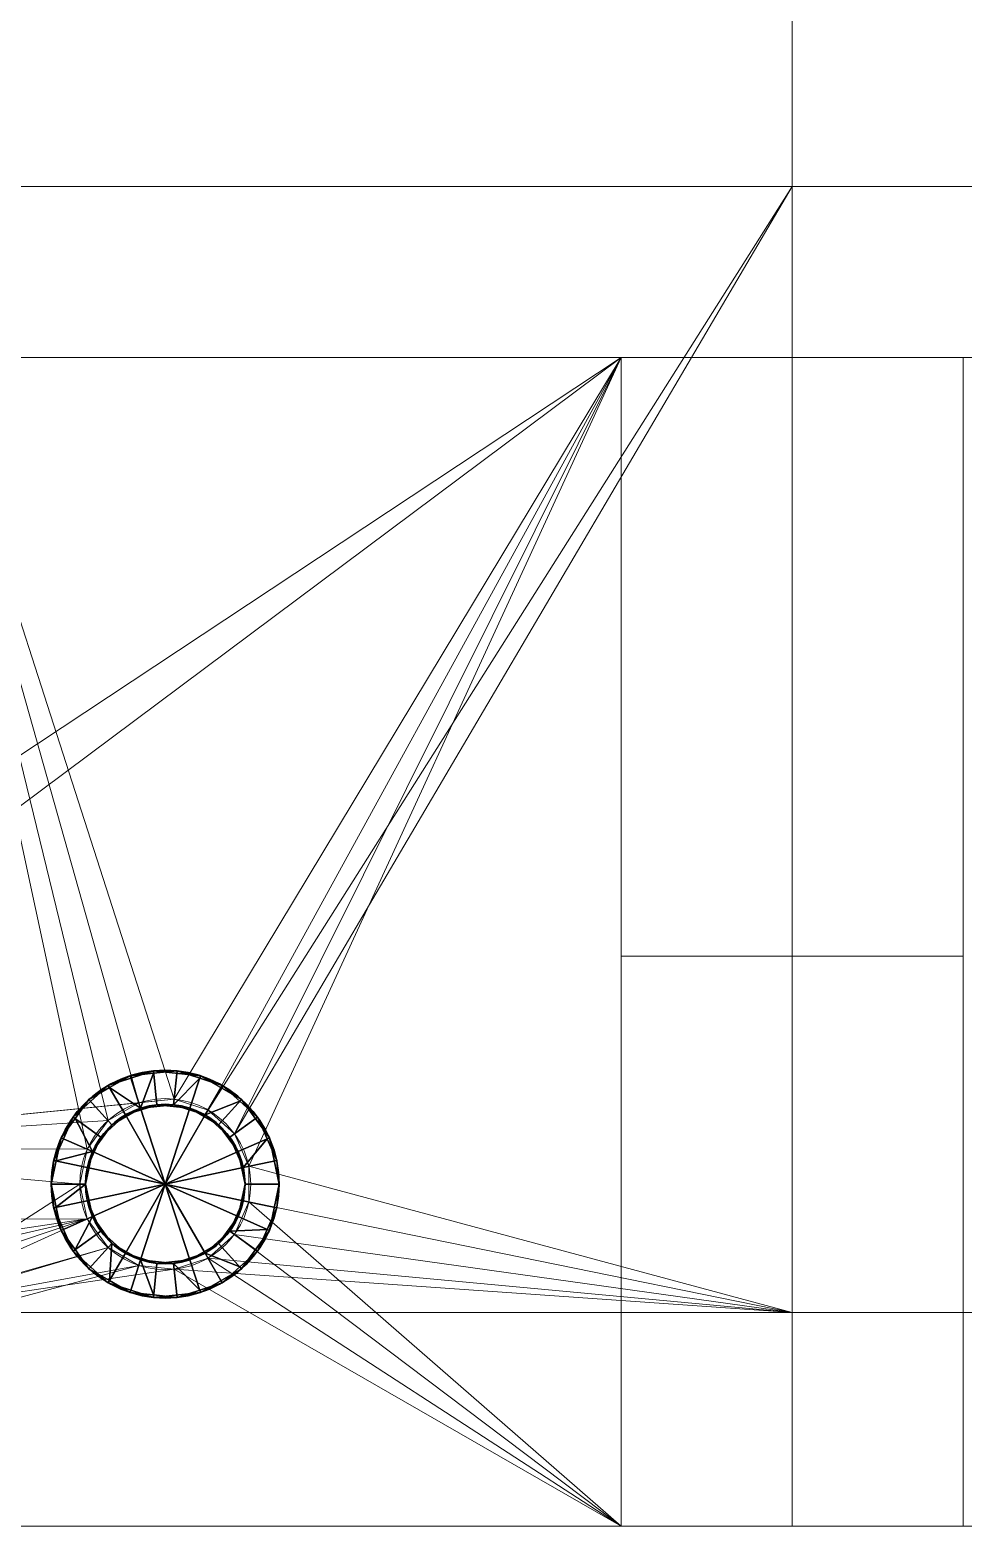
# Model space of a CAD drawing. Header units: millimetres. Extents: x -288 to 127, y 0 to 138.
# Drawn here: x 30.2 to 63, y 0 to 52.5 of the extents above; entities that cross this region are included whole.
import ezdxf

# ---------------------------------------------------------------- set-up
doc = ezdxf.new("R2010")
doc.units = ezdxf.units.MM
doc.layers.add('1', color=7, linetype='Continuous', true_color=0xffffff)

# ---------------------------------------------------------------- blocks, each defined once
blk = doc.blocks.new('UG_SURFACE_001')
at = {"layer": '1', "color": 30, "linetype": 'Continuous', "lineweight": 18}
for points in [[(25, 77.500001), (57, 77.500001), (57, 46.999998), (25, 46.999998)], [(57, 77.500001), (89.000002, 77.500001), (89.000002, 46.999998), (57, 46.999998)], [(-13, 41.000001, 187.000006), (127.000004, 41.000001, 187.000006), (127.000004, 52.999999, 187.000006), (-13, 52.999999, 187.000006)], [(25, 46.999998), (34.07295, 14.853169), (32.992609, 14.229435)], [(25, 46.999998), (57, 46.999998), (36.499999, 14.598076), (35.313584, 14.983566)], [(32.992609, 14.229435), (32.259364, 13.22021), (25, 46.999998)], [(35.313584, 14.983566), (34.07295, 14.853169), (25, 46.999998)], [(32.259364, 13.22021), (32.000002, 12), (25, 7.5), (25, 46.999998)], [(37.427049, 13.763356), (36.499999, 14.598076), (57, 46.999998)], [(57, 46.999998), (57, 7.5), (37.934441, 12.623735), (37.427049, 13.763356)], [(57, 46.999998), (89.000002, 46.999998), (89.000002, 7.5), (57, 7.5)], [(127.000004, 41.000001, 187.000006), (-13, 41.000001, 187.000006), (92.420883, 41.000001, 161.781475), (96.57912, 41.000001, 161.781475)], [(21.579117, 41.000001, 161.781475), (25.377853, 41.000001, 160.090163), (85.839748, 41.000001, 157.000005), (-13, 41.000001, 187.000006)], [(-13, 41.000001, 187.000006), (85.839748, 41.000001, 157.000005), (88.622145, 41.000001, 160.090163)], [(88.622145, 41.000001, 160.090163), (92.420883, 41.000001, 161.781475), (-13, 41.000001, 187.000006)], [(23.567367, 41.000001, 142.86454), (19.5, 41.000001, 142.000005), (0, 41.000001, 12), (50.999999, 41.000001, 12)], [(50.999999, 41.000001, 12), (0, 41.000001, 12), (12.62717, 17.967131, 12), (15, 17.196152, 12)], [(50.999999, 41.000001, 12), (15, 17.196152, 12), (16.854102, 15.526712, 12)], [(50.999999, 41.000001, 12), (16.854102, 15.526712, 12), (17.868886, 13.24747, 12), (35.313584, 14.983566, 12)], [(50.999999, 41.000001, 12), (50.999999, 41.000001, 112.000003), (26.931448, 41.000001, 145.308688), (23.567367, 41.000001, 142.86454)], [(84.989436, 41.000001, 148.909837), (84.554784, 41.000001, 153.045282), (25.377853, 41.000001, 160.090163), (28.160254, 41.000001, 157.000005)], [(84.554784, 41.000001, 153.045282), (85.839748, 41.000001, 157.000005), (25.377853, 41.000001, 160.090163)], [(29.010566, 41.000001, 148.909837), (26.931448, 41.000001, 145.308688), (50.999999, 41.000001, 112.000003)], [(28.160254, 41.000001, 157.000005), (50.999999, 41.000001, 112.000003), (87.06855, 41.000001, 145.308688), (84.989436, 41.000001, 148.909837)], [(50.999999, 41.000001, 112.000003), (28.160254, 41.000001, 157.000005), (29.44522, 41.000001, 153.045282)], [(50.999999, 41.000001, 112.000003), (29.44522, 41.000001, 153.045282), (29.010566, 41.000001, 148.909837)], [(35.313584, 14.983566, 12), (36.499999, 14.598076, 12), (50.999999, 41.000001, 12)], [(50.999999, 41.000001, 12), (36.499999, 14.598076, 12), (37.427049, 13.763356, 12)], [(37.427049, 13.763356, 12), (37.934441, 12.623735, 12), (50.999999, 41.000001, 12)], [(50.999999, 0, 12), (50.999999, 41.000001, 12), (37.934441, 12.623735, 12), (37.934441, 11.376265, 12)], [(90.432636, 41.000001, 142.86454), (87.06855, 41.000001, 145.308688), (50.999999, 41.000001, 112.000003), (63.000001, 41.000001, 112.000003)], [(50.999999, 41.000001, 12), (50.999999, 0, 12), (50.999999, 0, 61.999999)], [(50.999999, 0, 61.999999), (50.999999, 20, 112.000003), (50.999999, 41.000001, 112.000003), (50.999999, 41.000001, 12)], [(50.999999, 20, 112.000003), (63.000001, 20, 112.000003), (63.000001, 41.000001, 112.000003), (50.999999, 41.000001, 112.000003)], [(63.000001, 20, 112.000003), (50.999999, 20, 112.000003), (50.999999, 0, 61.999999), (63.000001, 0, 61.999999)], [(34.07295, 14.853169, 12), (35.313584, 14.983566, 12), (17.868886, 13.24747, 12)], [(32.992609, 14.229435, 12), (34.07295, 14.853169, 12), (17.868886, 13.24747, 12)], [(34.07295, 14.853169), (34.07295, 14.853169, 12), (32.992609, 14.229435, 12), (32.992609, 14.229435)], [(35.313584, 14.983566), (35.313584, 14.983566, 12), (34.07295, 14.853169, 12), (34.07295, 14.853169)], [(36.499999, 14.598076), (36.499999, 14.598076, 12), (35.313584, 14.983566, 12), (35.313584, 14.983566)], [(17.868886, 13.24747, 12), (32.259364, 13.22021, 12), (32.992609, 14.229435, 12)], [(32.992609, 14.229435), (32.992609, 14.229435, 12), (32.259364, 13.22021, 12), (32.259364, 13.22021)], [(37.427049, 13.763356), (37.427049, 13.763356, 12), (36.499999, 14.598076, 12), (36.499999, 14.598076)], [(37.934441, 12.623735), (37.934441, 12.623735, 12), (37.427049, 13.763356, 12), (37.427049, 13.763356)], [(32.259364, 10.77979, 12), (32.000002, 12, 12), (17.868886, 13.24747, 12), (17.868886, 10.75253, 12)], [(17.868886, 13.24747, 12), (32.000002, 12, 12), (32.259364, 13.22021, 12)], [(32.259364, 13.22021), (32.259364, 13.22021, 12), (32.000002, 12, 12), (32.000002, 12)], [(37.934441, 11.376265), (37.934441, 12.623735), (57, 7.5)], [(37.934441, 11.376265), (37.934441, 11.376265, 12), (37.934441, 12.623735, 12), (37.934441, 12.623735)], [(25, 7.5), (32.000002, 12), (32.259364, 10.77979)], [(32.000002, 12), (32.000002, 12, 12), (32.259364, 10.77979, 12), (32.259364, 10.77979)], [(57, 7.5), (37.427049, 10.236644), (37.934441, 11.376265)], [(37.934441, 11.376265, 12), (37.427049, 10.236644, 12), (50.999999, 0, 12)], [(37.427049, 10.236644), (37.427049, 10.236644, 12), (37.934441, 11.376265, 12), (37.934441, 11.376265)], [(0, 0, 12), (32.259364, 10.77979, 12), (15, 6.803847, 12), (12.62717, 6.032869, 12)], [(32.992609, 9.770566, 12), (32.259364, 10.77979, 12), (0, 0, 12)], [(16.854102, 8.473288, 12), (15, 6.803847, 12), (32.259364, 10.77979, 12)], [(17.868886, 10.75253, 12), (16.854102, 8.473288, 12), (32.259364, 10.77979, 12)], [(25, 7.5), (32.259364, 10.77979), (32.992609, 9.770566)], [(32.259364, 10.77979), (32.259364, 10.77979, 12), (32.992609, 9.770566, 12), (32.992609, 9.770566)], [(36.499999, 9.401924), (37.427049, 10.236644), (57, 7.5)], [(50.999999, 0, 12), (37.427049, 10.236644, 12), (36.499999, 9.401924, 12)], [(36.499999, 9.401924), (36.499999, 9.401924, 12), (37.427049, 10.236644, 12), (37.427049, 10.236644)], [(0, 0, 12), (34.07295, 9.14683, 12), (32.992609, 9.770566, 12)], [(32.992609, 9.770566), (34.07295, 9.14683), (25, 7.5)], [(32.992609, 9.770566), (32.992609, 9.770566, 12), (34.07295, 9.14683, 12), (34.07295, 9.14683)], [(0, 0, 12), (50.999999, 0, 12), (35.313584, 9.016435, 12), (34.07295, 9.14683, 12)], [(25, 7.5), (34.07295, 9.14683), (35.313584, 9.016435)], [(35.313584, 9.016435), (57, 7.5), (25, 7.5)], [(34.07295, 9.14683), (34.07295, 9.14683, 12), (35.313584, 9.016435, 12), (35.313584, 9.016435)], [(35.313584, 9.016435), (36.499999, 9.401924), (57, 7.5)], [(50.999999, 0, 12), (36.499999, 9.401924, 12), (35.313584, 9.016435, 12)], [(35.313584, 9.016435), (35.313584, 9.016435, 12), (36.499999, 9.401924, 12), (36.499999, 9.401924)], [(25, 7.5), (57, 7.5), (57, 0), (25, 0)], [(57, 7.5), (89.000002, 7.5), (89.000002, 0), (57, 0)], [(25, 0), (57, 0), (50.999999, 0, 12), (0, 0, 12)], [(63.000001, 0, 12), (63.000001, 0, 61.999999), (50.999999, 0, 61.999999), (50.999999, 0, 12)], [(50.999999, 0, 12), (57, 0), (63.000001, 0, 12)], [(114, 0, 12), (63.000001, 0, 12), (57, 0), (89.000002, 0)]]:
    blk.add_3dface(points, dxfattribs=at)
blk = doc.blocks.new('stoika_kon_BODY')
at = {"layer": '1', "color": 30, "linetype": 'Continuous', "lineweight": 18}
for p, q in [((-13, 41, 187), (127, 41, 187)), ((0, 41, 12), (51, 41, 12)), ((63, 41, 112), (51, 41, 112)), ((51, 20, 112), (51, 41, 112)), ((51, 41, 12), (51, 41, 112)), ((51, 0, 12), (51, 41, 12)), ((63, 0, 12), (63, 41, 12)), ((63, 41, 12), (63, 41, 112)), ((63, 41, 12), (114, 41, 12)), ((63, 20, 112), (63, 41, 112)), ((51, 20, 112), (63, 20, 112)), ((51, 0, 62), (51, 20, 112)), ((63, 20, 112), (63, 0, 62)), ((51, 0, 12), (0, 0, 12)), ((0, 0), (114, 0)), ((63, 0, 62), (51, 0, 62)), ((51, 0, 12), (51, 0, 62)), ((63, 0, 12), (63, 0, 62)), ((114, 0, 12), (63, 0, 12))]:
    blk.add_line(p, q, dxfattribs=at)
at = {"layer": '1', "color": 30, "linetype": 'Continuous', "lineweight": 18, "extrusion": (0, 0, -1)}
for centre in [(-35, 12, -12), (-35, 12)]:
    blk.add_circle(centre, 3, dxfattribs=at)
at = {"layer": '1', "color": 30, "linetype": 'Continuous', "lineweight": 18}
blk.add_blockref('UG_SURFACE_001', (0, 0), dxfattribs=at)
blk = doc.blocks.new('UG_SURFACE_003')
at = {"layer": '1', "color": 30, "linetype": 'Continuous', "lineweight": 18}
for points in [[(57, 77.500001, 12), (25, 77.500001, 12), (25, 46.999998, 12), (57, 46.999998, 12)], [(25, 77.500001), (57, 77.500001), (57, 46.999998), (25, 46.999998)], [(89.000002, 77.500001, 12), (57, 77.500001, 12), (57, 46.999998, 12), (89.000002, 46.999998, 12)], [(57, 77.500001), (89.000002, 77.500001), (89.000002, 46.999998), (57, 46.999998)], [(25, 46.999998, 12), (32.259364, 13.22021, 12), (32.992609, 14.229435, 12)], [(25, 46.999998, 12), (34.07295, 14.853169, 12), (35.313584, 14.983566, 12)], [(25, 46.999998, 12), (25, 7.5, 12), (32.000002, 12, 12), (32.259364, 13.22021, 12)], [(35.313584, 14.983566, 12), (36.499999, 14.598076, 12), (57, 46.999998, 12), (25, 46.999998, 12)], [(32.992609, 14.229435, 12), (34.07295, 14.853169, 12), (25, 46.999998, 12)], [(25, 46.999998), (34.07295, 14.853169), (32.992609, 14.229435)], [(25, 46.999998), (57, 46.999998), (36.499999, 14.598076), (35.313584, 14.983566)], [(32.992609, 14.229435), (32.259364, 13.22021), (25, 46.999998)], [(35.313584, 14.983566), (34.07295, 14.853169), (25, 46.999998)], [(32.259364, 13.22021), (32.000002, 12), (25, 7.5), (25, 46.999998)], [(57, 46.999998, 12), (36.499999, 14.598076, 12), (37.427049, 13.763356, 12)], [(37.427049, 13.763356), (36.499999, 14.598076), (57, 46.999998)], [(37.427049, 13.763356, 12), (37.934441, 12.623735, 12), (57, 7.5, 12), (57, 46.999998, 12)], [(57, 46.999998), (57, 7.5), (37.934441, 12.623735), (37.427049, 13.763356)], [(89.000002, 46.999998, 12), (57, 46.999998, 12), (57, 7.5, 12), (89.000002, 7.5, 12)], [(57, 46.999998), (89.000002, 46.999998), (89.000002, 7.5), (57, 7.5)], [(34.07295, 14.853169), (34.07295, 14.853169, 12), (32.992609, 14.229435, 12), (32.992609, 14.229435)], [(35.313584, 14.983566), (35.313584, 14.983566, 12), (34.07295, 14.853169, 12), (34.07295, 14.853169)], [(36.499999, 14.598076), (36.499999, 14.598076, 12), (35.313584, 14.983566, 12), (35.313584, 14.983566)], [(32.992609, 14.229435), (32.992609, 14.229435, 12), (32.259364, 13.22021, 12), (32.259364, 13.22021)], [(37.427049, 13.763356), (37.427049, 13.763356, 12), (36.499999, 14.598076, 12), (36.499999, 14.598076)], [(37.934441, 12.623735), (37.934441, 12.623735, 12), (37.427049, 13.763356, 12), (37.427049, 13.763356)], [(32.259364, 13.22021), (32.259364, 13.22021, 12), (32.000002, 12, 12), (32.000002, 12)], [(57, 7.5, 12), (37.934441, 12.623735, 12), (37.934441, 11.376265, 12)], [(37.934441, 11.376265), (37.934441, 12.623735), (57, 7.5)], [(37.934441, 11.376265), (37.934441, 11.376265, 12), (37.934441, 12.623735, 12), (37.934441, 12.623735)], [(25, 7.5, 12), (32.259364, 10.77979, 12), (32.000002, 12, 12)], [(25, 7.5), (32.000002, 12), (32.259364, 10.77979)], [(32.000002, 12), (32.000002, 12, 12), (32.259364, 10.77979, 12), (32.259364, 10.77979)], [(37.934441, 11.376265, 12), (37.427049, 10.236644, 12), (57, 7.5, 12)], [(57, 7.5), (37.427049, 10.236644), (37.934441, 11.376265)], [(37.427049, 10.236644), (37.427049, 10.236644, 12), (37.934441, 11.376265, 12), (37.934441, 11.376265)], [(32.992609, 9.770566, 12), (32.259364, 10.77979, 12), (25, 7.5, 12)], [(25, 7.5), (32.259364, 10.77979), (32.992609, 9.770566)], [(32.259364, 10.77979), (32.259364, 10.77979, 12), (32.992609, 9.770566, 12), (32.992609, 9.770566)], [(57, 7.5, 12), (37.427049, 10.236644, 12), (36.499999, 9.401924, 12)], [(36.499999, 9.401924), (37.427049, 10.236644), (57, 7.5)], [(36.499999, 9.401924), (36.499999, 9.401924, 12), (37.427049, 10.236644, 12), (37.427049, 10.236644)], [(25, 7.5, 12), (34.07295, 9.14683, 12), (32.992609, 9.770566, 12)], [(32.992609, 9.770566), (34.07295, 9.14683), (25, 7.5)], [(32.992609, 9.770566), (32.992609, 9.770566, 12), (34.07295, 9.14683, 12), (34.07295, 9.14683)], [(35.313584, 9.016435, 12), (34.07295, 9.14683, 12), (25, 7.5, 12)], [(25, 7.5), (34.07295, 9.14683), (35.313584, 9.016435)], [(25, 7.5, 12), (57, 7.5, 12), (35.313584, 9.016435, 12)], [(35.313584, 9.016435), (57, 7.5), (25, 7.5)], [(34.07295, 9.14683), (34.07295, 9.14683, 12), (35.313584, 9.016435, 12), (35.313584, 9.016435)], [(57, 7.5, 12), (36.499999, 9.401924, 12), (35.313584, 9.016435, 12)], [(35.313584, 9.016435), (36.499999, 9.401924), (57, 7.5)], [(35.313584, 9.016435), (35.313584, 9.016435, 12), (36.499999, 9.401924, 12), (36.499999, 9.401924)], [(57, 7.5, 12), (25, 7.5, 12), (25, 0, 12), (57, 0, 12)], [(25, 7.5), (57, 7.5), (57, 0), (25, 0)], [(89.000002, 7.5, 12), (57, 7.5, 12), (57, 0, 12), (89.000002, 0, 12)], [(57, 7.5), (89.000002, 7.5), (89.000002, 0), (57, 0)], [(25, 0), (57, 0), (57, 0, 12), (25, 0, 12)], [(57, 0), (89.000002, 0), (89.000002, 0, 12), (57, 0, 12)]]:
    blk.add_3dface(points, dxfattribs=at)
blk = doc.blocks.new('plohadka_pod_stoiku_kon_BODY')
at = {"layer": '1', "color": 30, "linetype": 'Continuous', "lineweight": 18}
for p, q in [((0, 0), (114, 0)), ((114, 0, 12), (0, 0, 12))]:
    blk.add_line(p, q, dxfattribs=at)
at = {"layer": '1', "color": 30, "linetype": 'Continuous', "lineweight": 18, "extrusion": (0, 0, -1)}
for centre in [(-35, 12, -12), (-35, 12)]:
    blk.add_circle(centre, 3, dxfattribs=at)
at = {"layer": '1', "color": 30, "linetype": 'Continuous', "lineweight": 18}
blk.add_blockref('UG_SURFACE_003', (0, 0), dxfattribs=at)
blk = doc.blocks.new('UG_SURFACE_005')
at = {"layer": '1', "color": 30, "linetype": 'Continuous', "lineweight": 25}
for points in [[(-0.418114, 3.978088, 1.2), (-2, 3.464102, 1.2), (-1.236068, 3.804226, 34.8)], [(-2, 3.464102, 1.2), (-0.418114, 3.978088, 1.2), (-0.29268, 2.784661), (-1.4, 2.424871)], [(-2, 3.464102, 1.2), (-1.956295, 3.388403, 34.8), (-1.236068, 3.804226, 34.8)], [(-0.865248, 2.662958, 35.999998), (-1.236068, 3.804226, 34.8), (-1.956295, 3.388403, 34.8)], [(-1.236068, 3.804226, 34.8), (-0.408977, 3.891157, 34.8), (-0.418114, 3.978088, 1.2)], [(-0.408977, 3.891157, 34.8), (-1.236068, 3.804226, 34.8), (-0.865248, 2.662958, 35.999998)], [(-0.865248, 2.662958, 35.999998), (0.29268, 2.784661, 35.999998), (0.418114, 3.978088, 34.8), (-0.408977, 3.891157, 34.8)], [(1.236068, 3.804226, 1.2), (-0.418114, 3.978088, 1.2), (0.418114, 3.978088, 34.8)], [(-0.418114, 3.978088, 1.2), (-0.408977, 3.891157, 34.8), (0.418114, 3.978088, 34.8)], [(-0.418114, 3.978088, 1.2), (1.236068, 3.804226, 1.2), (0.865248, 2.662958), (-0.29268, 2.784661)], [(1.209057, 3.721095, 34.8), (0.418114, 3.978088, 34.8), (0.29268, 2.784661, 35.999998)], [(0.29268, 2.784661, 35.999998), (1.4, 2.424871, 35.999998), (2, 3.464102, 34.8), (1.209057, 3.721095, 34.8)], [(0.418114, 3.978088, 34.8), (1.209057, 3.721095, 34.8), (1.236068, 3.804226, 1.2)], [(1.236068, 3.804226, 1.2), (2.676522, 2.972579, 1.2), (1.873566, 2.080806), (0.865248, 2.662958)], [(1.236068, 3.804226, 1.2), (1.209057, 3.721095, 34.8), (2, 3.464102, 34.8)], [(2.676522, 2.972579, 1.2), (1.236068, 3.804226, 1.2), (2, 3.464102, 34.8)], [(-2, 3.464102, 1.2), (-3.236068, 2.351141, 1.2), (-2.676522, 2.972579, 34.8)], [(-3.236068, 2.351141, 1.2), (-2, 3.464102, 1.2), (-1.4, 2.424871), (-2.265248, 1.645799)], [(-2.676522, 2.972579, 34.8), (-1.956295, 3.388403, 34.8), (-2, 3.464102, 1.2)], [(-1.956295, 3.388403, 34.8), (-2.676522, 2.972579, 34.8), (-1.873566, 2.080806, 35.999998), (-0.865248, 2.662958, 35.999998)], [(2.618034, 2.907621, 34.8), (2, 3.464102, 34.8), (1.4, 2.424871, 35.999998)], [(2, 3.464102, 34.8), (2.618034, 2.907621, 34.8), (2.676522, 2.972579, 1.2)], [(-3.236068, 2.351141, 1.2), (-3.165352, 2.299763, 34.8), (-2.676522, 2.972579, 34.8)], [(-2.557927, 1.138863, 35.999998), (-1.873566, 2.080806, 35.999998), (-2.676522, 2.972579, 34.8), (-3.165352, 2.299763, 34.8)], [(-0.865248, 2.662958, 35.999998), (-1.873566, 2.080806, 35.999998), (-2.557927, 1.138863, 35.999998), (0, 0, 35.999998)], [(-1.4, 2.424871), (-0.29268, 2.784661), (0.865248, 2.662958), (0, 0)], [(1.4, 2.424871, 35.999998), (0.29268, 2.784661, 35.999998), (-0.865248, 2.662958, 35.999998), (0, 0, 35.999998)], [(0.865248, 2.662958), (1.873566, 2.080806), (2.557927, 1.138863), (0, 0)], [(1.4, 2.424871, 35.999998), (2.265248, 1.645799, 35.999998), (3.236068, 2.351141, 34.8), (2.618034, 2.907621, 34.8)], [(2.676522, 2.972579, 1.2), (3.654182, 1.626947, 1.2), (2.557927, 1.138863), (1.873566, 2.080806)], [(2.676522, 2.972579, 1.2), (2.618034, 2.907621, 34.8), (3.236068, 2.351141, 34.8)], [(3.654182, 1.626947, 1.2), (2.676522, 2.972579, 1.2), (3.236068, 2.351141, 34.8)], [(-3.236068, 2.351141, 1.2), (-3.91259, 0.831647, 1.2), (-3.654182, 1.626947, 34.8)], [(-3.91259, 0.831647, 1.2), (-3.236068, 2.351141, 1.2), (-2.265248, 1.645799), (-2.738813, 0.582153)], [(-3.654182, 1.626947, 34.8), (-3.165352, 2.299763, 34.8), (-3.236068, 2.351141, 1.2)], [(-3.165352, 2.299763, 34.8), (-3.654182, 1.626947, 34.8), (-2.557927, 1.138863, 35.999998)], [(0, 0), (-2.738813, 0.582153), (-2.265248, 1.645799), (-1.4, 2.424871)], [(0, 0, 35.999998), (2.738813, 0.582153, 35.999998), (2.265248, 1.645799, 35.999998), (1.4, 2.424871, 35.999998)], [(3.574329, 1.591394, 34.8), (3.236068, 2.351141, 34.8), (2.265248, 1.645799, 35.999998), (2.738813, 0.582153, 35.999998)], [(3.236068, 2.351141, 34.8), (3.574329, 1.591394, 34.8), (3.654182, 1.626947, 1.2)], [(-3.91259, 0.831647, 1.2), (-3.827091, 0.813473, 34.8), (-3.654182, 1.626947, 34.8)], [(-2.557927, 1.138863, 35.999998), (-3.654182, 1.626947, 34.8), (-3.827091, 0.813473, 34.8)], [(3.654182, 1.626947, 1.2), (4, 0, 1.2), (2.8, 0), (2.557927, 1.138863)], [(2.738813, 0.582153, 35.999998), (3.91259, 0.831647, 34.8), (3.574329, 1.591394, 34.8)], [(3.654182, 1.626947, 1.2), (3.574329, 1.591394, 34.8), (3.91259, 0.831647, 34.8)], [(4, 0, 1.2), (3.654182, 1.626947, 1.2), (3.91259, 0.831647, 34.8)], [(-3.827091, 0.813473, 34.8), (-4, 0, 34.8), (-2.8, 0, 35.999998), (-2.557927, 1.138863, 35.999998)], [(-2.557927, 1.138863, 35.999998), (-2.8, 0, 35.999998), (-2.557927, -1.138863, 35.999998), (0, 0, 35.999998)], [(2.557927, 1.138863), (2.8, 0), (2.557927, -1.138863), (0, 0)], [(-3.91259, 0.831647, 1.2), (-4, 0, 1.2), (-4, 0, 34.8)], [(-4, 0, 34.8), (-3.827091, 0.813473, 34.8), (-3.91259, 0.831647, 1.2)], [(-4, 0, 1.2), (-3.91259, 0.831647, 1.2), (-2.738813, 0.582153), (-2.8, 0)], [(-2.738813, -0.582153), (-2.8, 0), (-2.738813, 0.582153), (0, 0)], [(2.738813, -0.582153, 35.999998), (2.8, 0, 35.999998), (2.738813, 0.582153, 35.999998), (0, 0, 35.999998)], [(4, 0, 34.8), (3.91259, 0.831647, 34.8), (2.738813, 0.582153, 35.999998), (2.8, 0, 35.999998)], [(3.91259, 0.831647, 34.8), (4, 0, 34.8), (4, 0, 1.2)], [(-2.8, 0, 35.999998), (-4, 0, 34.8), (-3.827091, -0.813473, 34.8)], [(-3.91259, -0.831647, 1.2), (-3.827091, -0.813473, 34.8), (-4, 0, 34.8)], [(-4, 0, 34.8), (-4, 0, 1.2), (-3.91259, -0.831647, 1.2)], [(-2.8, 0), (-2.738813, -0.582153), (-3.91259, -0.831647, 1.2), (-4, 0, 1.2)], [(-3.827091, -0.813473, 34.8), (-3.654182, -1.626947, 34.8), (-2.557927, -1.138863, 35.999998), (-2.8, 0, 35.999998)], [(-1.4, -2.424871), (-2.265248, -1.645799), (-2.738813, -0.582153), (0, 0)], [(-2.557927, -1.138863, 35.999998), (-1.873566, -2.080806, 35.999998), (-0.865248, -2.662958, 35.999998), (0, 0, 35.999998)], [(0.865248, -2.662958), (-0.29268, -2.784661), (-1.4, -2.424871), (0, 0)], [(-0.865248, -2.662958, 35.999998), (0.29268, -2.784661, 35.999998), (1.4, -2.424871, 35.999998), (0, 0, 35.999998)], [(1.4, -2.424871, 35.999998), (2.265248, -1.645799, 35.999998), (2.738813, -0.582153, 35.999998), (0, 0, 35.999998)], [(2.557927, -1.138863), (1.873566, -2.080806), (0.865248, -2.662958), (0, 0)], [(4, 0, 1.2), (3.654182, -1.626947, 1.2), (2.557927, -1.138863), (2.8, 0)], [(2.8, 0, 35.999998), (2.738813, -0.582153, 35.999998), (3.91259, -0.831647, 34.8), (4, 0, 34.8)], [(3.91259, -0.831647, 34.8), (3.654182, -1.626947, 1.2), (4, 0, 1.2)], [(4, 0, 1.2), (4, 0, 34.8), (3.91259, -0.831647, 34.8)], [(-3.236068, -2.351141, 1.2), (-3.91259, -0.831647, 1.2), (-2.738813, -0.582153), (-2.265248, -1.645799)], [(-3.654182, -1.626947, 34.8), (-3.827091, -0.813473, 34.8), (-3.91259, -0.831647, 1.2)], [(-3.654182, -1.626947, 34.8), (-3.91259, -0.831647, 1.2), (-3.236068, -2.351141, 1.2)], [(3.574329, -1.591394, 34.8), (3.91259, -0.831647, 34.8), (2.738813, -0.582153, 35.999998), (2.265248, -1.645799, 35.999998)], [(3.91259, -0.831647, 34.8), (3.574329, -1.591394, 34.8), (3.654182, -1.626947, 1.2)], [(-2.557927, -1.138863, 35.999998), (-3.654182, -1.626947, 34.8), (-3.165352, -2.299763, 34.8)], [(-3.165352, -2.299763, 34.8), (-2.676522, -2.972579, 34.8), (-1.873566, -2.080806, 35.999998), (-2.557927, -1.138863, 35.999998)], [(3.654182, -1.626947, 1.2), (2.676522, -2.972579, 1.2), (1.873566, -2.080806), (2.557927, -1.138863)], [(-3.236068, -2.351141, 1.2), (-3.165352, -2.299763, 34.8), (-3.654182, -1.626947, 34.8)], [(-2, -3.464102, 1.2), (-3.236068, -2.351141, 1.2), (-2.265248, -1.645799), (-1.4, -2.424871)], [(-1.873566, -2.080806, 35.999998), (-2.676522, -2.972579, 34.8), (-1.956295, -3.388403, 34.8)], [(-1.956295, -3.388403, 34.8), (-1.236068, -3.804226, 34.8), (-0.865248, -2.662958, 35.999998), (-1.873566, -2.080806, 35.999998)], [(2.676522, -2.972579, 1.2), (1.236068, -3.804226, 1.2), (0.865248, -2.662958), (1.873566, -2.080806)], [(2.618034, -2.907621, 34.8), (3.236068, -2.351141, 34.8), (2.265248, -1.645799, 35.999998), (1.4, -2.424871, 35.999998)], [(2.265248, -1.645799, 35.999998), (3.236068, -2.351141, 34.8), (3.574329, -1.591394, 34.8)], [(3.236068, -2.351141, 34.8), (2.676522, -2.972579, 1.2), (3.654182, -1.626947, 1.2)], [(3.654182, -1.626947, 1.2), (3.574329, -1.591394, 34.8), (3.236068, -2.351141, 34.8)], [(-2.676522, -2.972579, 34.8), (-3.165352, -2.299763, 34.8), (-3.236068, -2.351141, 1.2)], [(-2.676522, -2.972579, 34.8), (-3.236068, -2.351141, 1.2), (-2, -3.464102, 1.2)], [(-0.418114, -3.978088, 1.2), (-2, -3.464102, 1.2), (-1.4, -2.424871), (-0.29268, -2.784661)], [(1.209057, -3.721095, 34.8), (2, -3.464102, 34.8), (1.4, -2.424871, 35.999998), (0.29268, -2.784661, 35.999998)], [(1.4, -2.424871, 35.999998), (2, -3.464102, 34.8), (2.618034, -2.907621, 34.8)], [(3.236068, -2.351141, 34.8), (2.618034, -2.907621, 34.8), (2.676522, -2.972579, 1.2)], [(-2, -3.464102, 1.2), (-1.956295, -3.388403, 34.8), (-2.676522, -2.972579, 34.8)], [(-0.865248, -2.662958, 35.999998), (-1.236068, -3.804226, 34.8), (-0.408977, -3.891157, 34.8)], [(-0.408977, -3.891157, 34.8), (0.418114, -3.978088, 34.8), (0.29268, -2.784661, 35.999998), (-0.865248, -2.662958, 35.999998)], [(1.236068, -3.804226, 1.2), (-0.418114, -3.978088, 1.2), (-0.29268, -2.784661), (0.865248, -2.662958)], [(0.29268, -2.784661, 35.999998), (0.418114, -3.978088, 34.8), (1.209057, -3.721095, 34.8)], [(2, -3.464102, 34.8), (1.236068, -3.804226, 1.2), (2.676522, -2.972579, 1.2)], [(2.676522, -2.972579, 1.2), (2.618034, -2.907621, 34.8), (2, -3.464102, 34.8)], [(-1.236068, -3.804226, 34.8), (-1.956295, -3.388403, 34.8), (-2, -3.464102, 1.2)], [(-1.236068, -3.804226, 34.8), (-2, -3.464102, 1.2), (-0.418114, -3.978088, 1.2)], [(2, -3.464102, 34.8), (1.209057, -3.721095, 34.8), (1.236068, -3.804226, 1.2)], [(-0.418114, -3.978088, 1.2), (-0.408977, -3.891157, 34.8), (-1.236068, -3.804226, 34.8)], [(0.418114, -3.978088, 34.8), (-0.418114, -3.978088, 1.2), (1.236068, -3.804226, 1.2)], [(0.418114, -3.978088, 34.8), (-0.408977, -3.891157, 34.8), (-0.418114, -3.978088, 1.2)], [(1.236068, -3.804226, 1.2), (1.209057, -3.721095, 34.8), (0.418114, -3.978088, 34.8)]]:
    blk.add_3dface(points, dxfattribs=at)
blk = doc.blocks.new('1080-08x036_BODY')
at = {"layer": '1', "color": 30, "linetype": 'Continuous', "lineweight": 25, "extrusion": (0, 0, -1)}
blk.add_circle((0, 0, -34.8), 4, dxfattribs=at)
at = {"layer": '1', "color": 30, "linetype": 'Continuous', "lineweight": 25}
for centre, radius in [((0, 0, 1.2), 4), ((0, 0, 36), 2.8)]:
    blk.add_circle(centre, radius, dxfattribs=at)
at = {"layer": '1', "color": 30, "linetype": 'Continuous', "lineweight": 25, "extrusion": (3.51436e-15, 0, -1)}
blk.add_circle((0, 0), 2.8, dxfattribs=at)
at = {"layer": '1', "color": 30, "linetype": 'Continuous', "lineweight": 25}
blk.add_blockref('UG_SURFACE_005', (0, 0), dxfattribs=at)

msp = doc.modelspace()

# ---------------------------------------------------------------- block references
at = {"layer": '1', "color": 3, "linetype": 'Continuous', "lineweight": 18}
for name, p in [('stoika_kon_BODY', (0, 0)), ('plohadka_pod_stoiku_kon_BODY', (0, 0, -12)), ('1080-08x036_BODY', (35, 12, -12))]:
    msp.add_blockref(name, p, dxfattribs=at)

doc.saveas('drawing.dxf')
